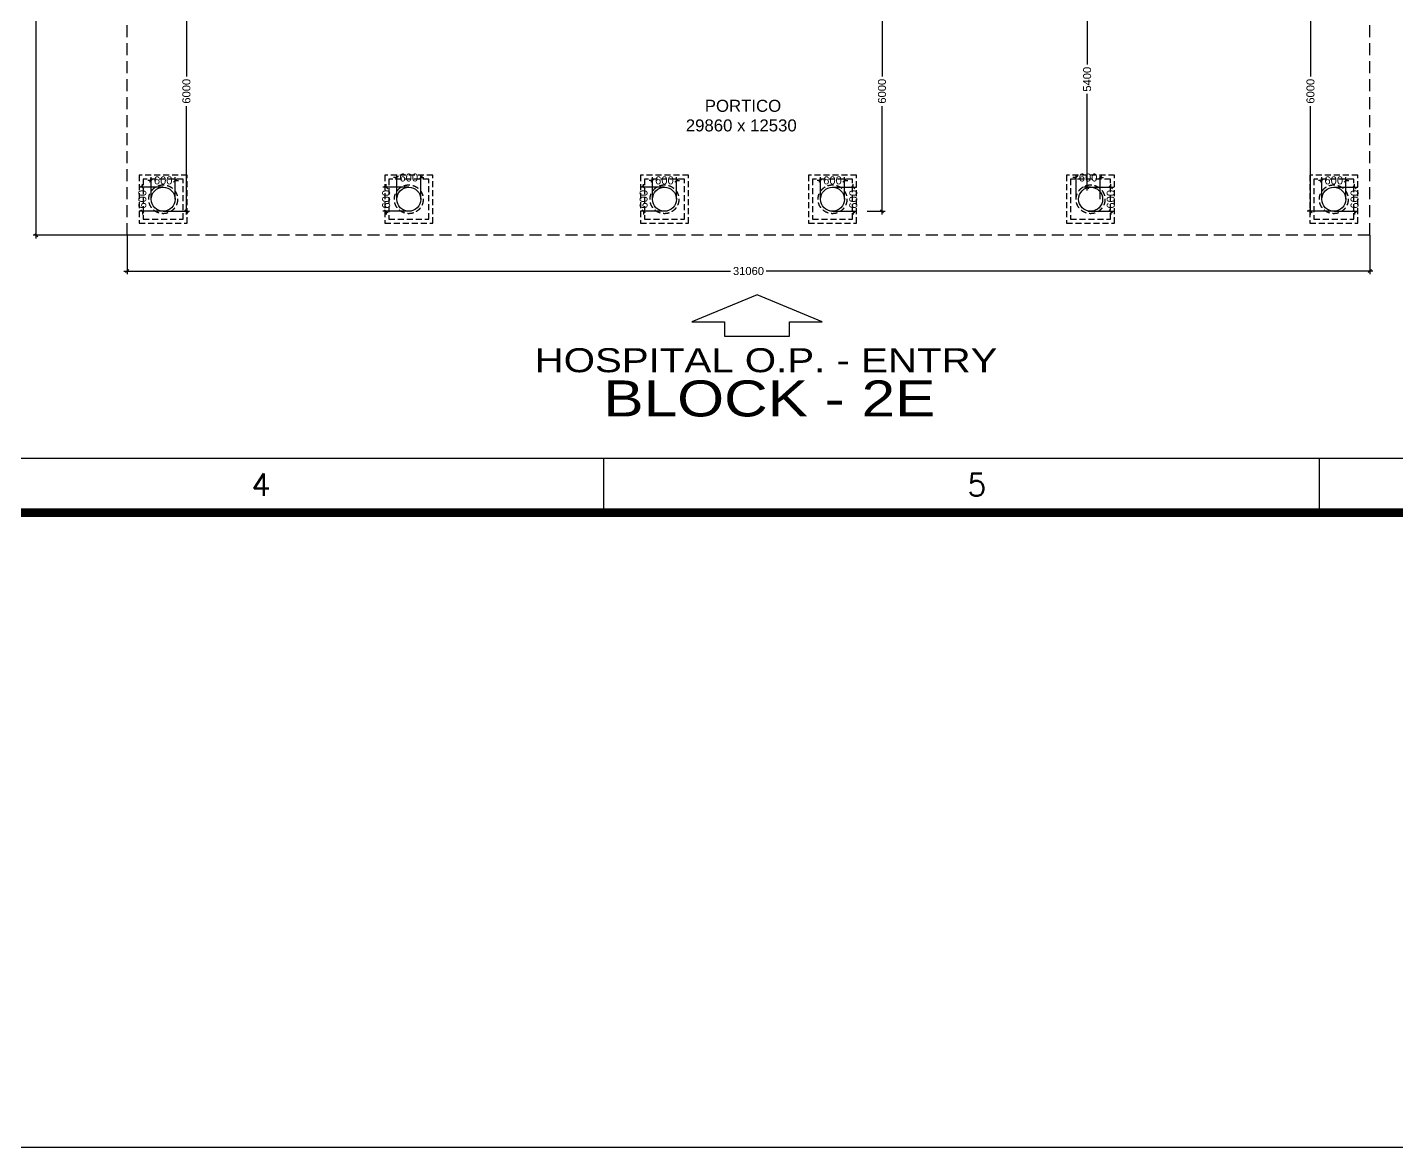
# Model space of a CAD drawing. Extents: x 6345096 to 6738923, y -6490958 to -6305885.
# Drawn here: x 6573896 to 6608120, y -6490958 to -6462958 of the extents above; entities that cross this region are included whole.
import ezdxf
from ezdxf.enums import TextEntityAlignment as Align

# ---------------------------------------------------------------- set-up
doc = ezdxf.new("R2010")
doc.units = 0
doc.header["$LTSCALE"] = 600
doc.header["$MEASUREMENT"] = 0
doc.header["$PDMODE"] = 35
doc.linetypes.add('DASHED', pattern=[0.75, 0.5, -0.25])
doc.linetypes.add('HIDDEN', pattern=[0.375, 0.25, -0.125])
doc.layers.get('0').update_dxf_attribs({"linetype": 'CONTINUOUS'})
doc.layers.get('Defpoints').update_dxf_attribs({"linetype": 'CONTINUOUS'})
for name, color, linetype in [('BLOCK TXT', 150, 'CONTINUOUS'), ('BLOCKS-PROP', 2, 'CONTINUOUS'), ('chajja', 7, 'CONTINUOUS'), ('LA-column', 3, 'CONTINUOUS'), ('Room Dim', 1, 'CONTINUOUS'), ('TEXT', 6, 'CONTINUOUS'), ('TITLE', 7, 'CONTINUOUS'), ('Working Dim', 5, 'CONTINUOUS')]:
    doc.layers.add(name, color=color, linetype=linetype)
doc.styles.add('ari', font='arial.ttf')
doc.styles.add('ARIAL', font='arial.ttf')
doc.styles.add('ROMANS', font='romans.shx')
doc.dimstyles.new('int. dim', dxfattribs={"dimtxt": 200, "dimasz": 80, "dimexe": 80, "dimexo": 0, "dimgap": 70, "dimtad": 0, "dimdec": 0, "dimzin": 12, "dimdsep": 46, "dimtxsty": 'ari', "dimblk": 'OBLIQUE', "dimcen": 2, "dimdle": 80, "dimclrd": 256, "dimclre": 256, "dimclrt": 6, "dimadec": 0, "dimazin": 0, "dimtfac": 1, "dimtdec": 0, "dimtix": 1, "dimtmove": 2, "dimatfit": 3, "dimfxl": 1, "dimtolj": 1, "dimtzin": 0, "dimlwd": -1, "dimlwe": -1, "dimarcsym": 0})

# ---------------------------------------------------------------- blocks, each defined once
blk = doc.blocks.new('A$C66962185')
at = {"layer": 'TITLE'}
blk.add_line((360.704, -141176.034), (2.142, -141176.034), dxfattribs=at)
at = {"layer": 'TITLE', "color": 0}
for p, q in [((120.898, -141178.329), (120.898, -141176.034)), ((151.161, -141178.329), (151.161, -141176.034))]:
    blk.add_line(p, q, dxfattribs=at)
at = {"layer": 'TITLE', "color": 7, "const_width": 0.355}
blk.add_lwpolyline([(363, -140928.365), (363, -141178.329), (0, -141178.329), (0, -140928.365)], close=True, dxfattribs=at)
at = {"layer": 'TITLE', "color": 0, "style": 'ROMANS'}
for s, p in [('4', (106.412, -141177.147)), ('5', (136.675, -141177.147))]:
    blk.add_text(s, height=0.952, dxfattribs=at).set_placement(p, align=Align.MIDDLE)
blk = doc.blocks.new('_Oblique')
at = {"color": 0, "linetype": 'ByBlock', "lineweight": -2}
blk.add_line((-0.5, -0.5), (0.5, 0.5), dxfattribs=at)
blk = doc.blocks.new('*D310')
at = {"layer": 'Defpoints', "color": 0, "transparency": 16777216}
for p in [(6594861, -6461554, 8), (6595257, -6461554), (6594888, -6467554, -12)]:
    blk.add_point(p, dxfattribs=at)
at = {"layer": 'Working Dim', "transparency": 16777216}
for p, q in [((6595257, -6461474), (6595257, -6464185)), ((6594861, -6461554), (6595337, -6461554)), ((6595257, -6467634), (6595257, -6464923)), ((6594888, -6467554), (6595337, -6467554))]:
    blk.add_line(p, q, dxfattribs=at)
at = {"layer": 'Working Dim', "transparency": 16777216, "xscale": 80, "yscale": 80, "zscale": 80}
for p, rotation in [((6595257, -6461554), 90), ((6595257, -6467554), 270)]:
    blk.add_blockref('_Oblique', p, dxfattribs=dict(at, rotation=rotation))
at = {"layer": 'Working Dim', "color": 6, "transparency": 16777216, "insert": (6595257, -6464554), "char_height": 200, "attachment_point": 5, "rotation": 90, "style": 'ari'}
blk.add_mtext('\\A1;6000', dxfattribs=at)
blk = doc.blocks.new('*D457')
at = {"layer": 'Defpoints', "color": 0, "transparency": 16777216}
for p in [(6583729, -6466711), (6583129, -6467254, -11), (6583729, -6467254, -11)]:
    blk.add_point(p, dxfattribs=at)
at = {"layer": 'Working Dim', "transparency": 16777216}
for p, q in [((6583129, -6467254), (6583129, -6466631)), ((6583729, -6467254), (6583729, -6466631)), ((6583129, -6466711), (6583049, -6466711)), ((6583129, -6466711), (6583138, -6466711)), ((6583729, -6466711), (6583720, -6466711)), ((6583729, -6466711), (6583809, -6466711))]:
    blk.add_line(p, q, dxfattribs=at)
at = {"layer": 'Working Dim', "transparency": 16777216, "xscale": 80, "yscale": 80, "zscale": 80}
blk.add_blockref('_Oblique', (6583129, -6466711), dxfattribs=at)
at = {"layer": 'Working Dim', "transparency": 16777216, "xscale": 80, "yscale": 80, "zscale": 80, "rotation": 180}
blk.add_blockref('_Oblique', (6583729, -6466711), dxfattribs=at)
at = {"layer": 'Working Dim', "color": 6, "transparency": 16777216, "insert": (6583429, -6466711), "char_height": 200, "attachment_point": 5, "style": 'ari'}
blk.add_mtext('\\A1;600', dxfattribs=at)
blk = doc.blocks.new('*D458')
at = {"layer": 'Defpoints', "color": 0, "transparency": 16777216}
for p in [(6582864, -6466954), (6583429, -6466954, -11), (6583429, -6467554, -11)]:
    blk.add_point(p, dxfattribs=at)
at = {"layer": 'Working Dim', "transparency": 16777216}
for p, q in [((6583429, -6466954), (6582784, -6466954)), ((6582864, -6466954), (6582864, -6466874)), ((6582864, -6466954), (6582864, -6466963)), ((6583429, -6467554), (6582784, -6467554)), ((6582864, -6467554), (6582864, -6467545)), ((6582864, -6467554), (6582864, -6467634))]:
    blk.add_line(p, q, dxfattribs=at)
at = {"layer": 'Working Dim', "transparency": 16777216, "xscale": 80, "yscale": 80, "zscale": 80}
for p, rotation in [((6582864, -6466954), 270), ((6582864, -6467554), 90)]:
    blk.add_blockref('_Oblique', p, dxfattribs=dict(at, rotation=rotation))
at = {"layer": 'Working Dim', "color": 6, "transparency": 16777216, "insert": (6582864, -6467254), "char_height": 200, "attachment_point": 5, "rotation": 90, "style": 'ari'}
blk.add_mtext('\\A1;600', dxfattribs=at)
blk = doc.blocks.new('*D459')
at = {"layer": 'Defpoints', "color": 0, "transparency": 16777216}
for p in [(6590119, -6466783), (6589519, -6467254, -2), (6590119, -6467254, -2)]:
    blk.add_point(p, dxfattribs=at)
at = {"layer": 'Working Dim', "transparency": 16777216}
for p, q in [((6589519, -6466783), (6589439, -6466783)), ((6589519, -6467254), (6589519, -6466703)), ((6589519, -6466783), (6589528, -6466783)), ((6590119, -6466783), (6590111, -6466783)), ((6590119, -6467254), (6590119, -6466703)), ((6590119, -6466783), (6590199, -6466783))]:
    blk.add_line(p, q, dxfattribs=at)
at = {"layer": 'Working Dim', "transparency": 16777216, "xscale": 80, "yscale": 80, "zscale": 80}
blk.add_blockref('_Oblique', (6589519, -6466783), dxfattribs=at)
at = {"layer": 'Working Dim', "transparency": 16777216, "xscale": 80, "yscale": 80, "zscale": 80, "rotation": 180}
blk.add_blockref('_Oblique', (6590119, -6466783), dxfattribs=at)
at = {"layer": 'Working Dim', "color": 6, "transparency": 16777216, "insert": (6589819, -6466783), "char_height": 200, "attachment_point": 5, "style": 'ari'}
blk.add_mtext('\\A1;600', dxfattribs=at)
blk = doc.blocks.new('*D460')
at = {"layer": 'Defpoints', "color": 0, "transparency": 16777216}
for p in [(6589819, -6466954, -2), (6589299, -6467554), (6589819, -6467554, -15)]:
    blk.add_point(p, dxfattribs=at)
at = {"layer": 'Working Dim', "transparency": 16777216}
for p, q in [((6589819, -6466954), (6589219, -6466954)), ((6589299, -6466954), (6589299, -6466874)), ((6589299, -6466954), (6589299, -6466963)), ((6589819, -6467554), (6589219, -6467554)), ((6589299, -6467554), (6589299, -6467545)), ((6589299, -6467554), (6589299, -6467634))]:
    blk.add_line(p, q, dxfattribs=at)
at = {"layer": 'Working Dim', "transparency": 16777216, "xscale": 80, "yscale": 80, "zscale": 80}
for p, rotation in [((6589299, -6466954), 270), ((6589299, -6467554), 90)]:
    blk.add_blockref('_Oblique', p, dxfattribs=dict(at, rotation=rotation))
at = {"layer": 'Working Dim', "color": 6, "transparency": 16777216, "insert": (6589299, -6467254), "char_height": 200, "attachment_point": 5, "rotation": 90, "style": 'ari'}
blk.add_mtext('\\A1;600', dxfattribs=at)
blk = doc.blocks.new('*D461')
at = {"layer": 'Defpoints', "color": 0, "transparency": 16777216}
for p in [(6605967, -6461554), (6606550, -6461554, -15), (6606550, -6467554, 3)]:
    blk.add_point(p, dxfattribs=at)
at = {"layer": 'Working Dim', "transparency": 16777216}
for p, q in [((6605967, -6461474), (6605967, -6464185)), ((6606550, -6461554), (6605887, -6461554)), ((6605967, -6467634), (6605967, -6464923)), ((6606550, -6467554), (6605887, -6467554))]:
    blk.add_line(p, q, dxfattribs=at)
at = {"layer": 'Working Dim', "transparency": 16777216, "xscale": 80, "yscale": 80, "zscale": 80}
for p, rotation in [((6605967, -6461554), 90), ((6605967, -6467554), 270)]:
    blk.add_blockref('_Oblique', p, dxfattribs=dict(at, rotation=rotation))
at = {"layer": 'Working Dim', "color": 6, "transparency": 16777216, "insert": (6605967, -6464554), "char_height": 200, "attachment_point": 5, "rotation": 90, "style": 'ari'}
blk.add_mtext('\\A1;6000', dxfattribs=at)
blk = doc.blocks.new('*D1357')
at = {"layer": 'Defpoints', "color": 0, "transparency": 16777216}
for p in [(6577590, -6466783), (6576990, -6467254, -2), (6577590, -6467254, -2)]:
    blk.add_point(p, dxfattribs=at)
at = {"layer": 'Working Dim', "transparency": 16777216}
for p, q in [((6576990, -6466783), (6576910, -6466783)), ((6576990, -6467254), (6576990, -6466703)), ((6576990, -6466783), (6576998, -6466783)), ((6577590, -6466783), (6577581, -6466783)), ((6577590, -6467254), (6577590, -6466703)), ((6577590, -6466783), (6577670, -6466783))]:
    blk.add_line(p, q, dxfattribs=at)
at = {"layer": 'Working Dim', "transparency": 16777216, "xscale": 80, "yscale": 80, "zscale": 80}
blk.add_blockref('_Oblique', (6576990, -6466783), dxfattribs=at)
at = {"layer": 'Working Dim', "transparency": 16777216, "xscale": 80, "yscale": 80, "zscale": 80, "rotation": 180}
blk.add_blockref('_Oblique', (6577590, -6466783), dxfattribs=at)
at = {"layer": 'Working Dim', "color": 6, "transparency": 16777216, "insert": (6577290, -6466783), "char_height": 200, "attachment_point": 5, "style": 'ari'}
blk.add_mtext('\\A1;600', dxfattribs=at)
blk = doc.blocks.new('*D1358')
at = {"layer": 'Defpoints', "color": 0, "transparency": 16777216}
for p in [(6577290, -6466954, -2), (6576769, -6467554), (6577290, -6467554, -15)]:
    blk.add_point(p, dxfattribs=at)
at = {"layer": 'Working Dim', "transparency": 16777216}
for p, q in [((6577290, -6466954), (6576689, -6466954)), ((6576769, -6466954), (6576769, -6466874)), ((6576769, -6466954), (6576769, -6466963)), ((6577290, -6467554), (6576689, -6467554)), ((6576769, -6467554), (6576769, -6467545)), ((6576769, -6467554), (6576769, -6467634))]:
    blk.add_line(p, q, dxfattribs=at)
at = {"layer": 'Working Dim', "transparency": 16777216, "xscale": 80, "yscale": 80, "zscale": 80}
for p, rotation in [((6576769, -6466954), 270), ((6576769, -6467554), 90)]:
    blk.add_blockref('_Oblique', p, dxfattribs=dict(at, rotation=rotation))
at = {"layer": 'Working Dim', "color": 6, "transparency": 16777216, "insert": (6576769, -6467254), "char_height": 200, "attachment_point": 5, "rotation": 90, "style": 'ari'}
blk.add_mtext('\\A1;600', dxfattribs=at)
blk = doc.blocks.new('*D1359')
at = {"layer": 'Defpoints', "color": 0, "transparency": 16777216}
for p in [(6600110, -6466711), (6600110, -6467254, -11), (6600710, -6467254, -11)]:
    blk.add_point(p, dxfattribs=at)
at = {"layer": 'Working Dim', "transparency": 16777216}
for p, q in [((6600110, -6467254), (6600110, -6466631)), ((6600710, -6467254), (6600710, -6466631)), ((6600110, -6466711), (6600030, -6466711)), ((6600110, -6466711), (6600118, -6466711)), ((6600710, -6466711), (6600701, -6466711)), ((6600710, -6466711), (6600790, -6466711))]:
    blk.add_line(p, q, dxfattribs=at)
at = {"layer": 'Working Dim', "transparency": 16777216, "xscale": 80, "yscale": 80, "zscale": 80}
blk.add_blockref('_Oblique', (6600110, -6466711), dxfattribs=at)
at = {"layer": 'Working Dim', "transparency": 16777216, "xscale": 80, "yscale": 80, "zscale": 80, "rotation": 180}
blk.add_blockref('_Oblique', (6600710, -6466711), dxfattribs=at)
at = {"layer": 'Working Dim', "color": 6, "transparency": 16777216, "insert": (6600410, -6466711), "char_height": 200, "attachment_point": 5, "style": 'ari'}
blk.add_mtext('\\A1;600', dxfattribs=at)
blk = doc.blocks.new('*D1360')
at = {"layer": 'Defpoints', "color": 0, "transparency": 16777216}
for p in [(6600410, -6466954, -11), (6600975, -6466954), (6600410, -6467554, -11)]:
    blk.add_point(p, dxfattribs=at)
at = {"layer": 'Working Dim', "transparency": 16777216}
for p, q in [((6600410, -6466954), (6601055, -6466954)), ((6600975, -6466954), (6600975, -6466874)), ((6600975, -6466954), (6600975, -6466963)), ((6600410, -6467554), (6601055, -6467554)), ((6600975, -6467554), (6600975, -6467545)), ((6600975, -6467554), (6600975, -6467634))]:
    blk.add_line(p, q, dxfattribs=at)
at = {"layer": 'Working Dim', "transparency": 16777216, "xscale": 80, "yscale": 80, "zscale": 80}
for p, rotation in [((6600975, -6466954), 270), ((6600975, -6467554), 90)]:
    blk.add_blockref('_Oblique', p, dxfattribs=dict(at, rotation=rotation))
at = {"layer": 'Working Dim', "color": 6, "transparency": 16777216, "insert": (6600975, -6467254), "char_height": 200, "attachment_point": 5, "rotation": 90, "style": 'ari'}
blk.add_mtext('\\A1;600', dxfattribs=at)
blk = doc.blocks.new('*D1361')
at = {"layer": 'Defpoints', "color": 0, "transparency": 16777216}
for p in [(6593720, -6466783), (6593720, -6467254, -2), (6594320, -6467254, -2)]:
    blk.add_point(p, dxfattribs=at)
at = {"layer": 'Working Dim', "transparency": 16777216}
for p, q in [((6593720, -6466783), (6593640, -6466783)), ((6593720, -6467254), (6593720, -6466703)), ((6593720, -6466783), (6593728, -6466783)), ((6594320, -6466783), (6594311, -6466783)), ((6594320, -6467254), (6594320, -6466703)), ((6594320, -6466783), (6594400, -6466783))]:
    blk.add_line(p, q, dxfattribs=at)
at = {"layer": 'Working Dim', "transparency": 16777216, "xscale": 80, "yscale": 80, "zscale": 80}
blk.add_blockref('_Oblique', (6593720, -6466783), dxfattribs=at)
at = {"layer": 'Working Dim', "transparency": 16777216, "xscale": 80, "yscale": 80, "zscale": 80, "rotation": 180}
blk.add_blockref('_Oblique', (6594320, -6466783), dxfattribs=at)
at = {"layer": 'Working Dim', "color": 6, "transparency": 16777216, "insert": (6594020, -6466783), "char_height": 200, "attachment_point": 5, "style": 'ari'}
blk.add_mtext('\\A1;600', dxfattribs=at)
blk = doc.blocks.new('*D1362')
at = {"layer": 'Defpoints', "color": 0, "transparency": 16777216}
for p in [(6594020, -6466954, -2), (6594020, -6467554, -15), (6594540, -6467554)]:
    blk.add_point(p, dxfattribs=at)
at = {"layer": 'Working Dim', "transparency": 16777216}
for p, q in [((6594020, -6466954), (6594620, -6466954)), ((6594540, -6466954), (6594540, -6466874)), ((6594540, -6466954), (6594540, -6466963)), ((6594020, -6467554), (6594620, -6467554)), ((6594540, -6467554), (6594540, -6467545)), ((6594540, -6467554), (6594540, -6467634))]:
    blk.add_line(p, q, dxfattribs=at)
at = {"layer": 'Working Dim', "transparency": 16777216, "xscale": 80, "yscale": 80, "zscale": 80}
for p, rotation in [((6594540, -6466954), 270), ((6594540, -6467554), 90)]:
    blk.add_blockref('_Oblique', p, dxfattribs=dict(at, rotation=rotation))
at = {"layer": 'Working Dim', "color": 6, "transparency": 16777216, "insert": (6594540, -6467254), "char_height": 200, "attachment_point": 5, "rotation": 90, "style": 'ari'}
blk.add_mtext('\\A1;600', dxfattribs=at)
blk = doc.blocks.new('*D1363')
at = {"layer": 'Defpoints', "color": 0, "transparency": 16777216}
for p in [(6606249, -6466783), (6606249, -6467254, -2), (6606849, -6467254, -2)]:
    blk.add_point(p, dxfattribs=at)
at = {"layer": 'Working Dim', "transparency": 16777216}
for p, q in [((6606249, -6466783), (6606169, -6466783)), ((6606249, -6467254), (6606249, -6466703)), ((6606249, -6466783), (6606258, -6466783)), ((6606849, -6466783), (6606840, -6466783)), ((6606849, -6467254), (6606849, -6466703)), ((6606849, -6466783), (6606929, -6466783))]:
    blk.add_line(p, q, dxfattribs=at)
at = {"layer": 'Working Dim', "transparency": 16777216, "xscale": 80, "yscale": 80, "zscale": 80}
blk.add_blockref('_Oblique', (6606249, -6466783), dxfattribs=at)
at = {"layer": 'Working Dim', "transparency": 16777216, "xscale": 80, "yscale": 80, "zscale": 80, "rotation": 180}
blk.add_blockref('_Oblique', (6606849, -6466783), dxfattribs=at)
at = {"layer": 'Working Dim', "color": 6, "transparency": 16777216, "insert": (6606549, -6466783), "char_height": 200, "attachment_point": 5, "style": 'ari'}
blk.add_mtext('\\A1;600', dxfattribs=at)
blk = doc.blocks.new('*D1364')
at = {"layer": 'Defpoints', "color": 0, "transparency": 16777216}
for p in [(6606549, -6466954, -2), (6606549, -6467554, -15), (6607070, -6467554)]:
    blk.add_point(p, dxfattribs=at)
at = {"layer": 'Working Dim', "transparency": 16777216}
for p, q in [((6606549, -6466954), (6607150, -6466954)), ((6607070, -6466954), (6607070, -6466874)), ((6607070, -6466954), (6607070, -6466963)), ((6606549, -6467554), (6607150, -6467554)), ((6607070, -6467554), (6607070, -6467545)), ((6607070, -6467554), (6607070, -6467634))]:
    blk.add_line(p, q, dxfattribs=at)
at = {"layer": 'Working Dim', "transparency": 16777216, "xscale": 80, "yscale": 80, "zscale": 80}
for p, rotation in [((6607070, -6466954), 270), ((6607070, -6467554), 90)]:
    blk.add_blockref('_Oblique', p, dxfattribs=dict(at, rotation=rotation))
at = {"layer": 'Working Dim', "color": 6, "transparency": 16777216, "insert": (6607070, -6467254), "char_height": 200, "attachment_point": 5, "rotation": 90, "style": 'ari'}
blk.add_mtext('\\A1;600', dxfattribs=at)
blk = doc.blocks.new('*D1367')
at = {"layer": 'Defpoints', "color": 0, "transparency": 16777216}
for p in [(6577289, -6461554, -15), (6577871, -6461554), (6577289, -6467554, 3)]:
    blk.add_point(p, dxfattribs=at)
at = {"layer": 'Working Dim', "transparency": 16777216}
for p, q in [((6577871, -6461474), (6577871, -6464185)), ((6577289, -6461554), (6577951, -6461554)), ((6577871, -6467634), (6577871, -6464923)), ((6577289, -6467554), (6577951, -6467554))]:
    blk.add_line(p, q, dxfattribs=at)
at = {"layer": 'Working Dim', "transparency": 16777216, "xscale": 80, "yscale": 80, "zscale": 80}
for p, rotation in [((6577871, -6461554), 90), ((6577871, -6467554), 270)]:
    blk.add_blockref('_Oblique', p, dxfattribs=dict(at, rotation=rotation))
at = {"layer": 'Working Dim', "color": 6, "transparency": 16777216, "insert": (6577871, -6464554), "char_height": 200, "attachment_point": 5, "rotation": 90, "style": 'ari'}
blk.add_mtext('\\A1;6000', dxfattribs=at)
blk = doc.blocks.new('*D1477')
at = {"layer": 'Defpoints', "color": 0, "transparency": 16777216}
for p in [(6576610, -6454874, 27), (6574118, -6468154), (6576828, -6468154)]:
    blk.add_point(p, dxfattribs=at)
at = {"layer": 'Working Dim', "transparency": 16777216}
for p, q in [((6576610, -6454874), (6574038, -6454874)), ((6574118, -6454794), (6574118, -6461077)), ((6574118, -6468234), (6574118, -6461951)), ((6576828, -6468154), (6574038, -6468154))]:
    blk.add_line(p, q, dxfattribs=at)
at = {"layer": 'Working Dim', "transparency": 16777216, "xscale": 80, "yscale": 80, "zscale": 80}
for p, rotation in [((6574118, -6454874), 90), ((6574118, -6468154), 270)]:
    blk.add_blockref('_Oblique', p, dxfattribs=dict(at, rotation=rotation))
at = {"layer": 'Working Dim', "color": 6, "transparency": 16777216, "insert": (6574118, -6461514), "char_height": 200, "attachment_point": 5, "rotation": 90, "style": 'ari'}
blk.add_mtext('\\A1;13280', dxfattribs=at)
blk = doc.blocks.new('*D1537')
at = {"layer": 'Defpoints', "color": 0, "transparency": 16777216}
for p in [(6599831, -6461554, 6), (6600384, -6461554), (6600472, -6466954)]:
    blk.add_point(p, dxfattribs=at)
at = {"layer": 'Working Dim', "transparency": 16777216}
for p, q in [((6600384, -6461474), (6600384, -6463886)), ((6599831, -6461554), (6600464, -6461554)), ((6600384, -6467034), (6600384, -6464622)), ((6600472, -6466954), (6600304, -6466954))]:
    blk.add_line(p, q, dxfattribs=at)
at = {"layer": 'Working Dim', "transparency": 16777216, "xscale": 80, "yscale": 80, "zscale": 80}
for p, rotation in [((6600384, -6461554), 90), ((6600384, -6466954), 270)]:
    blk.add_blockref('_Oblique', p, dxfattribs=dict(at, rotation=rotation))
at = {"layer": 'Working Dim', "color": 6, "transparency": 16777216, "insert": (6600384, -6464254), "char_height": 200, "attachment_point": 5, "rotation": 90, "style": 'ari'}
blk.add_mtext('\\A1;5400', dxfattribs=at)
blk = doc.blocks.new('A$C39C90E38')
at = {"layer": 'Working Dim', "color": 8, "linetype": 'HIDDEN'}
for points in [[(0, 1200), (0, 0), (1200, 0), (1200, 1200)], [(100, 1100), (100, 100), (1100, 100), (1100, 1100)]]:
    blk.add_lwpolyline(points, close=True, dxfattribs=at)
blk.add_circle((600, 600), 360, dxfattribs=at)
blk = doc.blocks.new('*D1572')
at = {"layer": 'Defpoints', "color": 0, "transparency": 16777216}
for p in [(6576390, -6468154, -27), (6607449, -6468154, -27), (6607449, -6469048)]:
    blk.add_point(p, dxfattribs=at)
at = {"layer": 'Working Dim', "transparency": 16777216}
for p, q in [((6576390, -6468154), (6576390, -6469128)), ((6607449, -6468154), (6607449, -6469128)), ((6576310, -6469048), (6591474, -6469048)), ((6607529, -6469048), (6592365, -6469048))]:
    blk.add_line(p, q, dxfattribs=at)
at = {"layer": 'Working Dim', "transparency": 16777216, "xscale": 80, "yscale": 80, "zscale": 80, "rotation": 180}
blk.add_blockref('_Oblique', (6576390, -6469048), dxfattribs=at)
at = {"layer": 'Working Dim', "transparency": 16777216, "xscale": 80, "yscale": 80, "zscale": 80}
blk.add_blockref('_Oblique', (6607449, -6469048), dxfattribs=at)
at = {"layer": 'Working Dim', "color": 6, "transparency": 16777216, "insert": (6591919, -6469048), "char_height": 200, "attachment_point": 5, "style": 'ari'}
blk.add_mtext('\\A1;31060', dxfattribs=at)

msp = doc.modelspace()

# ---------------------------------------------------------------- linework, layer by layer
msp.add_lwpolyline([(6345095.701, -6305885.378), (6738922.997, -6305885.378), (6738922.997, -6490957.702), (6345095.701, -6490957.702)], close=True)
at = {"layer": 'BLOCK TXT', "color": 10, "elevation": -3.825}
msp.add_lwpolyline([(6592946.624, -6470672.297), (6592946.624, -6470313.745), (6593760.224, -6470313.745), (6592133.024, -6469645.726), (6590505.824, -6470313.745), (6591319.424, -6470313.745), (6591319.424, -6470672.297)], close=True, dxfattribs=at)
at = {"layer": 'chajja', "color": 7, "linetype": 'DASHED'}
for p, q in [((6576389.526, -6468154.031, -26.593), (6576389.526, -6454873.885, -26.593)), ((6607449.435, -6468154.031, -26.593), (6607449.527, -6454803.92, -26.593)), ((6607449.435, -6468154.031, -26.593), (6576389.526, -6468154.031, -26.593))]:
    msp.add_line(p, q, dxfattribs=at)
at = {"layer": 'LA-column', "color": 2}
for centre in [(6577289.529, -6467253.965, 3.466), (6583429.321, -6467253.965, 4.353), (6589819.358, -6467253.965, 12.767), (6594019.532, -6467253.965, 22.112), (6600471.863, -6467253.965, 8.406), (6606549.529, -6467253.965, 3.275)]:
    msp.add_circle(centre, 300, dxfattribs=at)

# ---------------------------------------------------------------- block references
for p in [(6576689.528, -6467853.965, 3.466), (6582829.319, -6467853.965, 4.353), (6589219.357, -6467853.965, 12.767), (6593419.53, -6467853.965, 22.112), (6599869.862, -6467853.965, 8.406), (6605949.528, -6467853.965, 3.275)]:
    msp.add_blockref('A$C39C90E38', p)
at = {"layer": 'TITLE', "xscale": 591.1993025634438, "yscale": 591.1992967342958, "zscale": 591.1992984640067}
msp.add_blockref('A$C66962185', (6516825.698, 76989441.817, 2.785), dxfattribs=at)

# ---------------------------------------------------------------- texts
at = {"layer": 'BLOCK TXT', "color": 10, "style": 'ARIAL', "width": 1.2}
msp.add_text('HOSPITAL O.P. - ENTRY', height=600, dxfattribs=at).set_placement((6592358.371, -6471576.479, -3.825), align=Align.CENTER)
at = {"layer": 'BLOCKS-PROP', "color": 10, "style": 'ARIAL', "width": 1.2}
msp.add_text('BLOCK - 2E', height=900, dxfattribs=at).set_placement((6592442.009, -6472682.394, 2.44), align=Align.CENTER)
at = {"layer": 'Room Dim', "color": 1, "style": 'ari'}
msp.add_text('29860 x 12530', height=300, rotation=0.0000156, dxfattribs=at).set_placement((6591738.843, -6465257.664, -8.927), align=Align.TOP_CENTER)
at = {"layer": 'TEXT', "color": 7, "style": 'ari'}
msp.add_text('PORTICO', height=300, rotation=0.0000156, dxfattribs=at).set_placement((6591782.405, -6465157.664, -8.927), align=Align.BOTTOM_CENTER)

# ---------------------------------------------------------------- dimensions: what is measured, and where the dimension line sits
at = {"layer": 'Working Dim'}
for base, p1, p2, angle, override, picture, middle in [((6574118.478, -6468154.031, -26.593), (6576609.577, -6454873.885), (6576828.316, -6468154.031, -26.593), 90, {"dimtxt": 200, "dimarcsym": 1}, '*D1477', (6574118.478, -6461513.958, -26.593)), ((6577871.292, -6461553.869), (6577289.177, -6467553.965, 3.275), (6577289.177, -6461553.869, -15.129), 90, {"dimtxt": 200}, '*D1367', (6577871.292, -6464553.917)), ((6595257.488, -6461553.934, 0.175), (6594887.74, -6467554.031, -11.569), (6594861.022, -6461553.934, 8.437), 90, {"dimtxt": 200}, '*D310', (6595257.488, -6464553.982, 0.175)), ((6605967.414, -6461553.869), (6606549.529, -6467553.965, 3.275), (6606549.529, -6461553.869, -15.129), 90, {"dimtxt": 200}, '*D461', (6605967.414, -6464553.917)), ((6600109.558, -6466710.865, 4.353), (6600709.558, -6467253.926, -6.423), (6600109.558, -6467253.926, -6.423), 180, {"dimtxt": 200}, '*D1359', (6600409.558, -6466710.865, 4.353)), ((6576768.801, -6467553.965, 3.466), (6577289.529, -6466953.9, 1.104), (6577289.529, -6467553.965, -11.569), 90, {"dimtxt": 200}, '*D1358', (6576768.801, -6467253.932, 3.466)), ((6582864.098, -6466953.926, 4.353), (6583429.321, -6467553.926, -6.423), (6583429.321, -6466953.926, -6.423), 90, {"dimtxt": 200}, '*D458', (6582864.098, -6467253.926, 4.353)), ((6589298.63, -6467553.992, 4.353), (6589819.358, -6466953.926, 1.991), (6589819.358, -6467553.992, -10.682), 90, {"dimtxt": 200}, '*D460', (6589298.63, -6467253.959, 4.353)), ((6593719.52, -6466783.371, 4.353), (6594319.52, -6467253.926, 1.991), (6593719.52, -6467253.926, 1.991), 180, {"dimtxt": 200}, '*D1361', (6594019.52, -6466783.371, 4.353)), ((6594540.248, -6467553.992, 4.353), (6594019.52, -6466953.926, 1.991), (6594019.52, -6467553.992, -10.682), 90, {"dimtxt": 200}, '*D1362', (6594540.248, -6467253.959, 4.353)), ((6600974.781, -6466953.926, 4.353), (6600409.558, -6467553.926, -6.423), (6600409.558, -6466953.926, -6.423), 90, {"dimtxt": 200}, '*D1360', (6600974.781, -6467253.926, 4.353)), ((6606249.349, -6466783.345, 3.466), (6606849.349, -6467253.9, 1.104), (6606249.349, -6467253.9, 1.104), 180, {"dimtxt": 200}, '*D1363', (6606549.349, -6466783.345, 3.466)), ((6607070.077, -6467553.965, 3.466), (6606549.349, -6466953.9, 1.104), (6606549.349, -6467553.965, -11.569), 90, {"dimtxt": 200}, '*D1364', (6607070.077, -6467253.932, 3.466))]:
    dim = msp.add_linear_dim(base=base, p1=p1, p2=p2, angle=angle, dimstyle='int. dim', override=override, dxfattribs=at)
    dim.commit()
    dim.dimension.update_dxf_attribs({"geometry": picture, "text_midpoint": middle})
dim = msp.add_linear_dim(base=(6600384.29, -6461553.934, 8.406), p1=(6600471.863, -6466953.965, 8.406), p2=(6599830.824, -6461553.934, 14.743), angle=90, text='5400', dimstyle='int. dim', override={"dimtxt": 200}, dxfattribs=at)
dim.commit()
dim.dimension.update_dxf_attribs({"geometry": '*D1537', "text_midpoint": (6600384.29, -6464253.95, 8.406)})
for base, p1, p2, picture, middle in [((6583729.321, -6466710.865, 4.353), (6583129.321, -6467253.926, -6.423), (6583729.321, -6467253.926, -6.423), '*D457', (6583429.321, -6466710.865, 4.353)), ((6577589.529, -6466783.345, 3.466), (6576989.529, -6467253.9, 1.104), (6577589.529, -6467253.9, 1.104), '*D1357', (6577289.529, -6466783.345, 3.466)), ((6590119.358, -6466783.371, 4.353), (6589519.358, -6467253.926, 1.991), (6590119.358, -6467253.926, 1.991), '*D459', (6589819.358, -6466783.371, 4.353))]:
    dim = msp.add_linear_dim(base=base, p1=p1, p2=p2, dimstyle='int. dim', override={"dimtxt": 200}, dxfattribs=at)
    dim.commit()
    dim.dimension.update_dxf_attribs({"geometry": picture, "text_midpoint": middle})
at = {"layer": 'Working Dim', "color": 3}
dim = msp.add_linear_dim(base=(6607449.435, -6469048.031), p1=(6576389.526, -6468154.031, -26.593), p2=(6607449.435, -6468154.031, -26.593), dimstyle='int. dim', override={"dimtxt": 200, "dimarcsym": 1}, dxfattribs=at)
dim.commit()
dim.dimension.update_dxf_attribs({"geometry": '*D1572', "text_midpoint": (6591919.481, -6469048.031)})

doc.saveas('drawing.dxf')
